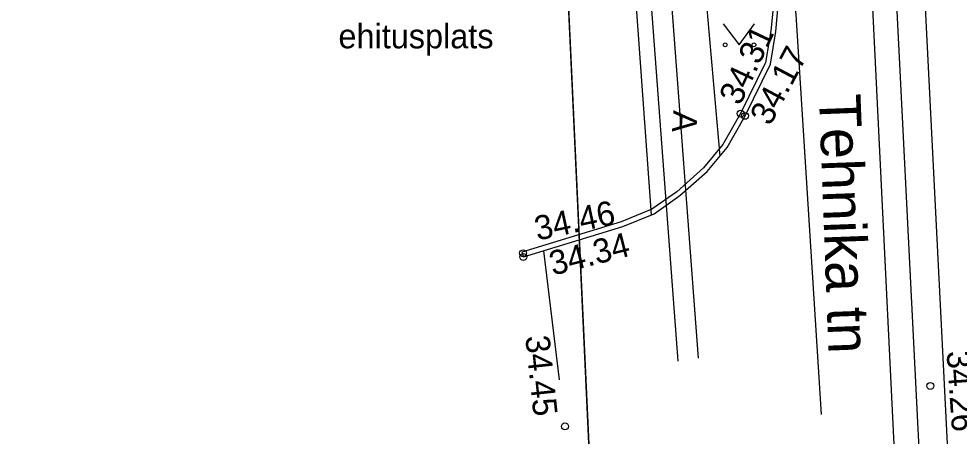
# Model space of a CAD drawing. Extents: x 660499 to 660777, y 6470558 to 6471368.
# Drawn here: x 660626.8 to 660653.92, y 6471257.46 to 6471269.51 of the extents above; entities that cross this region are included whole.
import ezdxf

# ---------------------------------------------------------------- set-up
doc = ezdxf.new("R2010")
doc.units = 0
for name, color, linetype in [('DTRASS', 7, 'Continuous'), ('HALJASTUS', 7, 'Continuous'), ('KORGUS-EH2000', 7, 'Continuous'), ('KTRASS', 7, 'Continuous'), ('PIIR', 7, 'Continuous'), ('SKTRASS', 7, 'Continuous'), ('TEE', 7, 'Continuous'), ('TTRASS', 7, 'Continuous'), ('VTRASS', 7, 'Continuous')]:
    doc.layers.add(name, color=color, linetype=linetype)

msp = doc.modelspace()

# ---------------------------------------------------------------- linework, layer by layer
at = {"layer": 'DTRASS'}
msp.add_lwpolyline([(660647.669, 6471283.53), (660649.212, 6471269.623), (660649.943, 6471258.087)], dxfattribs=at)
at = {"layer": 'HALJASTUS'}
for p, q in [((660647.109, 6471269.365), (660647.572, 6471268.758)), ((660647.572, 6471268.758), (660648.018, 6471269.365))]:
    msp.add_line(p, q, dxfattribs=at)
for centre in [(660647.171, 6471268.758), (660648, 6471268.758)]:
    msp.add_circle(centre, 0.055, dxfattribs=at)
at = {"layer": 'KORGUS-EH2000'}
for centre in [(660647.617, 6471266.774), (660647.744, 6471266.707), (660641.342, 6471262.744), (660641.351, 6471262.636), (660653.085, 6471258.913), (660642.548, 6471257.745)]:
    msp.add_circle(centre, 0.1, dxfattribs=at)
at = {"layer": 'KTRASS'}
msp.add_lwpolyline([(660652.045, 6471287.595), (660653.742, 6471253.81)], dxfattribs=at)
at = {"layer": 'PIIR'}
msp.add_lwpolyline([(660658.91, 6470922.13), (660655.87, 6470987.06), (660652.14, 6471065.95), (660651.87, 6471071.98), (660650.32, 6471104.73), (660648.73, 6471138.61), (660644.03, 6471240.27), (660640.1, 6471324.65), (660545.2, 6471320.16), (660540.19, 6471319.98), (660525.22, 6471319.23), (660523.52, 6471355.82), (660536.33, 6471357), (660651.92, 6471367.71), (660659.1, 6471368.41), (660659.84, 6471352.67), (660660.11, 6471346.64), (660664.95, 6471242.76), (660669.09, 6471153.79), (660671.79, 6471095.9), (660672.76, 6471074.91), (660677.47, 6470974.05), (660681.27, 6470891.14)], dxfattribs=at)
msp.add_lwpolyline([(660549.09, 6471235.9), (660545.2, 6471320.16), (660640.1, 6471324.65), (660644.03, 6471240.27)], close=True, dxfattribs=at)
at = {"layer": 'SKTRASS'}
msp.add_lwpolyline([(660651.19, 6471288.328), (660651.422, 6471283.719), (660652.922, 6471253.846)], dxfattribs=at)
at = {"layer": 'TEE'}
for points in [[(660642.381, 6471291.679), (660643.216, 6471283.631), (660644.207, 6471275.319), (660645.037, 6471263.847)], [(660646.39, 6471278.974), (660646.227, 6471278.788), (660645.925, 6471277.98), (660647.014, 6471265.543)], [(660648.579, 6471270.126), (660648.484, 6471269.157), (660648.337, 6471268.243), (660647.617, 6471266.774), (660647.106, 6471265.88), (660646.545, 6471265.204), (660645.777, 6471264.518), (660645.055, 6471264.01), (660644.172, 6471263.647), (660641.309, 6471262.773), (660641.351, 6471262.636), (660644.22, 6471263.512), (660645.124, 6471263.883), (660645.866, 6471264.405), (660646.649, 6471265.104), (660647.225, 6471265.798), (660647.744, 6471266.707), (660648.475, 6471268.199), (660648.627, 6471269.138), (660648.723, 6471270.118)], [(660641.934, 6471262.814), (660642.385, 6471259.088)]]:
    msp.add_lwpolyline(points, dxfattribs=at)
at = {"layer": 'TTRASS'}
for points in [[(660645.819, 6471259.625), (660645.044, 6471269.898), (660643.988, 6471280.34), (660643.939, 6471280.926), (660643.888, 6471281.536), (660643.765, 6471282.977)], [(660646.405, 6471259.717), (660645.562, 6471270.844), (660645.197, 6471275.161), (660644.731, 6471279.485), (660644.594, 6471280.764), (660644.539, 6471281.368), (660644.485, 6471281.966), (660644.403, 6471282.754)]]:
    msp.add_lwpolyline(points, dxfattribs=at)
at = {"layer": 'VTRASS'}
msp.add_lwpolyline([(660650.401, 6471291.999), (660650.594, 6471286.848), (660650.604, 6471286.611), (660650.623, 6471286.17), (660652.195, 6471253.878)], dxfattribs=at)

# ---------------------------------------------------------------- texts
at = {"layer": 'HALJASTUS'}
msp.add_text('ehitusplats', height=0.7, dxfattribs=at).set_placement((660636.015, 6471268.656))
at = {"layer": 'KORGUS-EH2000'}
for s, rotation, p in [('34.31', 64.77, (660647.598, 6471266.977)), ('34.17', 61.97, (660648.467, 6471266.392)), ('34.46', 12.1, (660641.755, 6471263.103)), ('34.34', 14.45, (660642.201, 6471262.094)), ('34.45', 276.01, (660641.402, 6471260.341)), ('34.26', 273.96, (660653.555, 6471259.908))]:
    msp.add_text(s, height=0.7, rotation=rotation, dxfattribs=at).set_placement(p)
at = {"layer": 'TEE'}
for s, height, rotation, p in [('Tehnika tn', 1.2, 272.16, (660649.873, 6471267.317)), ('A', 0.7, 266.27, (660645.677, 6471266.874))]:
    msp.add_text(s, height=height, rotation=rotation, dxfattribs=at).set_placement(p)

doc.saveas('drawing.dxf')
